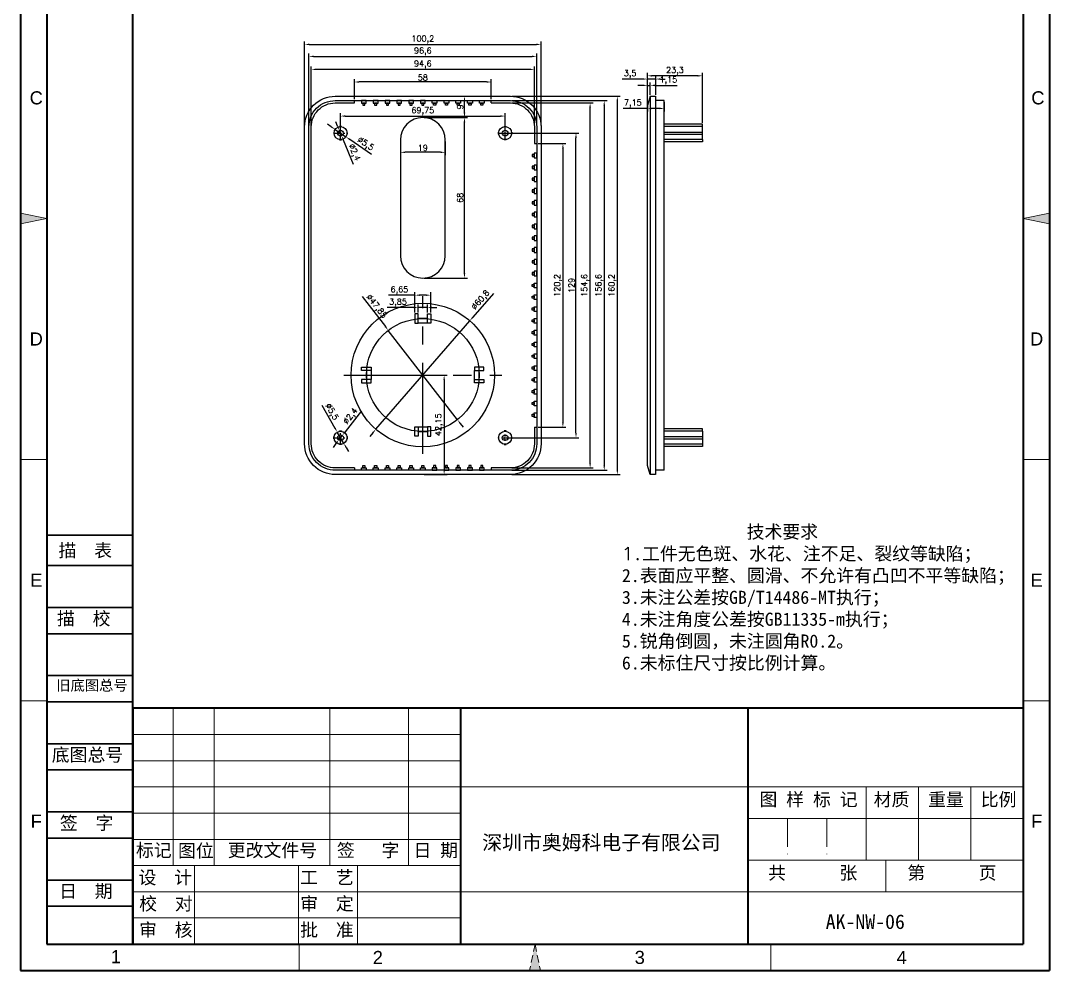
# Model space of a CAD drawing. Header units: millimetres. Extents: x 46644 to 47080, y -471 to 166.
# Drawn here: x 46644.1 to 47080.1, y -471.3 to -69 of the extents above; entities that cross this region are included whole.
import ezdxf
from ezdxf.enums import TextEntityAlignment as Align

# ---------------------------------------------------------------- set-up
doc = ezdxf.new("R2010")
doc.units = ezdxf.units.MM
for name, pattern in [('ACAD_ISO10W100', [18, 12, -3, 0, -3]), ('CENTER', [50.8, 31.75, -6.35, 6.35, -6.35]), ('HIDDEN2', [4.7625, 3.175, -1.5875])]:
    doc.linetypes.add(name, pattern=pattern)
for name, color, linetype, lineweight in [('dim', 82, 'Continuous', 9), ('图层1', 7, 'ACAD_ISO10W100', 15), ('图层2', 7, 'Continuous', 30), ('图层3', 7, 'Continuous', 15), ('图层4', 7, 'Continuous', 40), ('图层5', 7, 'HIDDEN2', 15)]:
    doc.layers.add(name, color=color, linetype=linetype, lineweight=lineweight)
doc.layers.add('尺寸线', color=7, linetype='Continuous')
doc.styles.get("Standard").update_dxf_attribs({"font": 'txt', "bigfont": 'gbcbig.shx'})
doc.styles.add('样式 3', font='arial.ttf', dxfattribs={"height": 3.8})
doc.dimstyles.new('ISO-25', dxfattribs={"dimtxt": 2.5, "dimasz": 2.5, "dimexe": 1.25, "dimexo": 0.625, "dimtad": 1, "dimtxsty": 'Standard', "dimcen": 2.5, "dimadec": 0, "dimazin": 0, "dimtfac": 1, "dimtmove": 0, "dimatfit": 3, "dimfxl": 1, "dimarcsym": 0})

# ---------------------------------------------------------------- blocks, each defined once
blk = doc.blocks.new('*D3709')
at = {"layer": 'Defpoints', "color": 0, "transparency": 16777216}
for p in [(46849.43, -116.65), (46879.47, -116.65), (46849.43, -245.65)]:
    blk.add_point(p, dxfattribs=at)
at = {"layer": 'dim', "color": 0, "lineweight": -2, "transparency": 16777216}
for p, q in [((46850.05, -116.65), (46880.72, -116.65)), ((46879.47, -243.65), (46879.47, -118.65)), ((46850.05, -245.65), (46880.72, -245.65))]:
    blk.add_line(p, q, dxfattribs=at)
at = {"layer": 'dim', "color": 0, "transparency": 16777216}
for points in [[(46879.14, -118.65), (46879.8, -118.65), (46879.47, -116.65)], [(46879.14, -243.65), (46879.8, -243.65), (46879.47, -245.65)]]:
    blk.add_solid(points, dxfattribs=at)
at = {"layer": 'dim', "color": 0, "transparency": 16777216, "insert": (46877.6, -181.15), "char_height": 2.5, "attachment_point": 5, "rotation": 90}
blk.add_mtext('129', dxfattribs=at)
blk = doc.blocks.new('*D3710')
at = {"layer": 'Defpoints', "color": 0, "transparency": 16777216}
for p in [(46862.85, -121.05), (46862.85, -241.25), (46873.92, -241.25)]:
    blk.add_point(p, dxfattribs=at)
at = {"layer": 'dim', "color": 0, "lineweight": -2, "transparency": 16777216}
for p, q in [((46863.48, -121.05), (46875.17, -121.05)), ((46873.92, -123.05), (46873.92, -239.25)), ((46863.48, -241.25), (46875.17, -241.25))]:
    blk.add_line(p, q, dxfattribs=at)
at = {"layer": 'dim', "color": 0, "transparency": 16777216}
for points in [[(46873.58, -123.05), (46874.25, -123.05), (46873.92, -121.05)], [(46873.58, -239.25), (46874.25, -239.25), (46873.92, -241.25)]]:
    blk.add_solid(points, dxfattribs=at)
at = {"layer": 'dim', "color": 0, "transparency": 16777216, "insert": (46871.83, -181.15), "char_height": 2.5, "attachment_point": 5, "rotation": 90}
blk.add_mtext('120,2', dxfattribs=at)
blk = doc.blocks.new('*D3711')
at = {"layer": 'Defpoints', "color": 0, "transparency": 16777216}
for p in [(46851.65, -103.85), (46885.45, -103.85), (46851.65, -258.45)]:
    blk.add_point(p, dxfattribs=at)
at = {"layer": 'dim', "color": 0, "lineweight": -2, "transparency": 16777216}
for p, q in [((46852.28, -103.85), (46886.7, -103.85)), ((46885.45, -256.45), (46885.45, -105.85)), ((46852.28, -258.45), (46886.7, -258.45))]:
    blk.add_line(p, q, dxfattribs=at)
at = {"layer": 'dim', "color": 0, "transparency": 16777216}
for points in [[(46885.11, -105.85), (46885.78, -105.85), (46885.45, -103.85)], [(46885.11, -256.45), (46885.78, -256.45), (46885.45, -258.45)]]:
    blk.add_solid(points, dxfattribs=at)
at = {"layer": 'dim', "color": 0, "transparency": 16777216, "insert": (46883.36, -181.15), "char_height": 2.5, "attachment_point": 5, "rotation": 90}
blk.add_mtext('154,6', dxfattribs=at)
blk = doc.blocks.new('*D3712')
at = {"layer": 'Defpoints', "color": 0, "transparency": 16777216}
for p in [(46851.65, -102.85), (46851.65, -259.45), (46891.43, -259.45)]:
    blk.add_point(p, dxfattribs=at)
at = {"layer": 'dim', "color": 0, "lineweight": -2, "transparency": 16777216}
for p, q in [((46852.28, -102.85), (46892.68, -102.85)), ((46891.43, -104.85), (46891.43, -257.45)), ((46852.28, -259.45), (46892.68, -259.45))]:
    blk.add_line(p, q, dxfattribs=at)
at = {"layer": 'dim', "color": 0, "transparency": 16777216}
for points in [[(46891.1, -104.85), (46891.76, -104.85), (46891.43, -102.85)], [(46891.1, -257.45), (46891.76, -257.45), (46891.43, -259.45)]]:
    blk.add_solid(points, dxfattribs=at)
at = {"layer": 'dim', "color": 0, "transparency": 16777216, "insert": (46889.35, -181.15), "char_height": 2.5, "attachment_point": 5, "rotation": 90}
blk.add_mtext('156,6', dxfattribs=at)
blk = doc.blocks.new('*D3713')
at = {"layer": 'Defpoints', "color": 0, "transparency": 16777216}
for p in [(46851.65, -101.05), (46896.99, -101.05), (46851.65, -261.25)]:
    blk.add_point(p, dxfattribs=at)
at = {"layer": 'dim', "color": 0, "lineweight": -2, "transparency": 16777216}
for p, q in [((46852.28, -101.05), (46898.24, -101.05)), ((46896.99, -259.25), (46896.99, -103.05)), ((46852.28, -261.25), (46898.24, -261.25))]:
    blk.add_line(p, q, dxfattribs=at)
at = {"layer": 'dim', "color": 0, "transparency": 16777216}
for points in [[(46896.66, -103.05), (46897.33, -103.05), (46896.99, -101.05)], [(46896.66, -259.25), (46897.33, -259.25), (46896.99, -261.25)]]:
    blk.add_solid(points, dxfattribs=at)
at = {"layer": 'dim', "color": 0, "transparency": 16777216, "insert": (46894.91, -181.15), "char_height": 2.5, "attachment_point": 5, "rotation": 90}
blk.add_mtext('160,2', dxfattribs=at)
blk = doc.blocks.new('*D3714')
at = {"layer": 'Defpoints', "color": 0, "transparency": 16777216}
for p in [(46814.55, -219.1), (46814.55, -261.25), (46823.58, -261.25)]:
    blk.add_point(p, dxfattribs=at)
at = {"layer": 'dim', "color": 0, "lineweight": -2, "transparency": 16777216}
for p, q in [((46815.18, -219.1), (46824.83, -219.1)), ((46823.58, -221.1), (46823.58, -259.25)), ((46815.18, -261.25), (46824.83, -261.25))]:
    blk.add_line(p, q, dxfattribs=at)
at = {"layer": 'dim', "color": 0, "transparency": 16777216}
for points in [[(46823.25, -221.1), (46823.91, -221.1), (46823.58, -219.1)], [(46823.25, -259.25), (46823.91, -259.25), (46823.58, -261.25)]]:
    blk.add_solid(points, dxfattribs=at)
at = {"layer": 'dim', "color": 0, "transparency": 16777216, "insert": (46821.5, -240.17), "char_height": 2.5, "attachment_point": 5, "rotation": 90}
blk.add_mtext('42,15', dxfattribs=at)
blk = doc.blocks.new('*D3715')
at = {"layer": 'Defpoints', "color": 0, "transparency": 16777216}
for p in [(46834.45, -196.12), (46794.65, -242.08)]:
    blk.add_point(p, dxfattribs=at)
at = {"layer": 'dim', "color": 0, "lineweight": -2, "transparency": 16777216}
for p, q in [((46844.44, -184.59), (46835.76, -194.61)), ((46794.65, -242.08), (46834.45, -196.12)), ((46793.34, -243.59), (46792.03, -245.1))]:
    blk.add_line(p, q, dxfattribs=at)
at = {"layer": 'dim', "color": 0, "transparency": 16777216}
for points in [[(46835.51, -194.39), (46836.01, -194.82), (46834.45, -196.12)], [(46793.09, -243.37), (46793.59, -243.81), (46794.65, -242.08)]]:
    blk.add_solid(points, dxfattribs=at)
at = {"layer": 'dim', "color": 0, "transparency": 16777216, "insert": (46839.18, -187.48), "char_height": 2.5, "attachment_point": 5, "rotation": 49.1077}
blk.add_mtext('∅60,8', dxfattribs=at)
blk = doc.blocks.new('*D3716')
at = {"layer": 'Defpoints', "color": 0, "transparency": 16777216}
for p in [(46799.9, -200.18), (46829.2, -238.01)]:
    blk.add_point(p, dxfattribs=at)
at = {"layer": 'dim', "color": 0, "lineweight": -2, "transparency": 16777216}
for p, q in [((46788.78, -185.82), (46798.68, -198.6)), ((46829.2, -238.01), (46799.9, -200.18)), ((46830.42, -239.6), (46831.65, -241.18))]:
    blk.add_line(p, q, dxfattribs=at)
at = {"layer": 'dim', "color": 0, "transparency": 16777216}
for points in [[(46798.94, -198.4), (46798.41, -198.8), (46799.9, -200.18)], [(46830.69, -239.39), (46830.16, -239.8), (46829.2, -238.01)]]:
    blk.add_solid(points, dxfattribs=at)
at = {"layer": 'dim', "color": 0, "transparency": 16777216, "insert": (46794.76, -190.14), "char_height": 2.5, "attachment_point": 5, "rotation": 307.7541}
blk.add_mtext('∅47,85', dxfattribs=at)
blk = doc.blocks.new('*D3717')
at = {"layer": 'Defpoints', "color": 0, "transparency": 16777216}
for p in [(46811.23, -185.28), (46811.23, -193.17), (46817.88, -193.17)]:
    blk.add_point(p, dxfattribs=at)
at = {"layer": 'dim', "color": 0, "lineweight": -2, "transparency": 16777216}
for p, q in [((46811.23, -185.28), (46800.06, -185.28)), ((46811.23, -192.55), (46811.23, -184.03)), ((46815.88, -185.28), (46813.23, -185.28)), ((46817.88, -192.55), (46817.88, -184.03))]:
    blk.add_line(p, q, dxfattribs=at)
at = {"layer": 'dim', "color": 0, "transparency": 16777216}
for points in [[(46813.23, -184.95), (46813.23, -185.62), (46811.23, -185.28)], [(46815.88, -184.95), (46815.88, -185.62), (46817.88, -185.28)]]:
    blk.add_solid(points, dxfattribs=at)
at = {"layer": 'dim', "color": 0, "transparency": 16777216, "insert": (46804.64, -183.2), "char_height": 2.5, "attachment_point": 5}
blk.add_mtext('6,65', dxfattribs=at)
blk = doc.blocks.new('*D3718')
at = {"layer": 'Defpoints', "color": 0, "transparency": 16777216}
for p in [(46812.63, -190.51), (46812.63, -193.17), (46816.48, -193.17)]:
    blk.add_point(p, dxfattribs=at)
at = {"layer": 'dim', "color": 0, "lineweight": -2, "transparency": 16777216}
for p, q in [((46810.63, -190.51), (46799.46, -190.51)), ((46812.63, -192.55), (46812.63, -189.26)), ((46816.48, -190.51), (46812.63, -190.51)), ((46816.48, -192.55), (46816.48, -189.26)), ((46818.48, -190.51), (46820.48, -190.51))]:
    blk.add_line(p, q, dxfattribs=at)
at = {"layer": 'dim', "color": 0, "transparency": 16777216}
for points in [[(46810.63, -190.17), (46810.63, -190.84), (46812.63, -190.51)], [(46818.48, -190.17), (46818.48, -190.84), (46816.48, -190.51)]]:
    blk.add_solid(points, dxfattribs=at)
at = {"layer": 'dim', "color": 0, "transparency": 16777216, "insert": (46804.04, -188.42), "char_height": 2.5, "attachment_point": 5}
blk.add_mtext('3,85', dxfattribs=at)
blk = doc.blocks.new('*D3719')
at = {"layer": 'Defpoints', "color": 0, "transparency": 16777216}
for p in [(46778.3, -243.27), (46781.05, -248.03)]:
    blk.add_point(p, dxfattribs=at)
at = {"layer": 'dim', "color": 0, "lineweight": -2, "transparency": 16777216}
for p, q in [((46771.71, -231.87), (46777.3, -241.54)), ((46781.05, -248.03), (46778.3, -243.27)), ((46782.05, -249.76), (46783.06, -251.49))]:
    blk.add_line(p, q, dxfattribs=at)
at = {"layer": 'dim', "color": 0, "transparency": 16777216}
for points in [[(46777.59, -241.37), (46777.01, -241.7), (46778.3, -243.27)], [(46782.34, -249.59), (46781.77, -249.93), (46781.05, -248.03)]]:
    blk.add_solid(points, dxfattribs=at)
at = {"layer": 'dim', "color": 0, "transparency": 16777216, "insert": (46775.81, -234.79), "char_height": 2.5, "attachment_point": 5, "rotation": 300.0403}
blk.add_mtext('∅5,5', dxfattribs=at)
blk = doc.blocks.new('*D3720')
at = {"layer": 'Defpoints', "color": 0, "transparency": 16777216}
for p in [(46778.94, -246.59), (46780.41, -244.7)]:
    blk.add_point(p, dxfattribs=at)
at = {"layer": 'dim', "color": 0, "lineweight": -2, "transparency": 16777216}
for p, q in [((46788.51, -234.32), (46781.64, -243.13)), ((46777.71, -248.17), (46776.48, -249.75)), ((46778.94, -246.59), (46780.41, -244.7))]:
    blk.add_line(p, q, dxfattribs=at)
at = {"layer": 'dim', "color": 0, "transparency": 16777216}
for points in [[(46781.38, -242.92), (46781.91, -243.33), (46780.41, -244.7)], [(46777.45, -247.97), (46777.97, -248.38), (46778.94, -246.59)]]:
    blk.add_solid(points, dxfattribs=at)
at = {"layer": 'dim', "color": 0, "transparency": 16777216, "insert": (46784.05, -236.65), "char_height": 2.5, "attachment_point": 5, "rotation": 52.0486}
blk.add_mtext('∅2,4', dxfattribs=at)
blk = doc.blocks.new('*D3721')
at = {"layer": 'Defpoints', "color": 0, "transparency": 16777216}
for p in [(46814.55, -110.05), (46832.2, -110.05), (46814.55, -178.05)]:
    blk.add_point(p, dxfattribs=at)
at = {"layer": 'dim', "color": 0, "lineweight": -2, "transparency": 16777216}
for p, q in [((46815.18, -110.05), (46833.45, -110.05)), ((46832.2, -176.05), (46832.2, -112.05)), ((46815.18, -178.05), (46833.45, -178.05))]:
    blk.add_line(p, q, dxfattribs=at)
at = {"layer": 'dim', "color": 0, "transparency": 16777216}
for points in [[(46831.87, -112.05), (46832.54, -112.05), (46832.2, -110.05)], [(46831.87, -176.05), (46832.54, -176.05), (46832.2, -178.05)]]:
    blk.add_solid(points, dxfattribs=at)
at = {"layer": 'dim', "color": 0, "transparency": 16777216, "insert": (46830.33, -144.05), "char_height": 2.5, "attachment_point": 5, "rotation": 90}
blk.add_mtext('68', dxfattribs=at)
blk = doc.blocks.new('*D3722')
at = {"layer": 'Defpoints', "color": 0, "transparency": 16777216}
for p in [(46814.55, -101.05), (46832.2, -101.05), (46814.55, -110.05)]:
    blk.add_point(p, dxfattribs=at)
at = {"layer": 'dim', "color": 0, "lineweight": -2, "transparency": 16777216}
for p, q in [((46815.18, -101.05), (46833.45, -101.05)), ((46832.2, -108.05), (46832.2, -103.05)), ((46815.18, -110.05), (46833.45, -110.05))]:
    blk.add_line(p, q, dxfattribs=at)
at = {"layer": 'dim', "color": 0, "transparency": 16777216}
for points in [[(46831.87, -103.05), (46832.54, -103.05), (46832.2, -101.05)], [(46831.87, -108.05), (46832.54, -108.05), (46832.2, -110.05)]]:
    blk.add_solid(points, dxfattribs=at)
at = {"layer": 'dim', "color": 0, "transparency": 16777216, "insert": (46830.33, -105.55), "char_height": 2.5, "attachment_point": 5, "rotation": 90}
blk.add_mtext('9', dxfattribs=at)
blk = doc.blocks.new('*D3723')
at = {"layer": 'Defpoints', "color": 0, "transparency": 16777216}
for p in [(46849.43, -109.43), (46779.68, -116.65), (46849.43, -116.65)]:
    blk.add_point(p, dxfattribs=at)
at = {"layer": 'dim', "color": 0, "lineweight": -2, "transparency": 16777216}
for p, q in [((46779.68, -116.02), (46779.68, -108.18)), ((46849.43, -116.02), (46849.43, -108.18)), ((46781.68, -109.43), (46847.43, -109.43))]:
    blk.add_line(p, q, dxfattribs=at)
at = {"layer": 'dim', "color": 0, "transparency": 16777216}
for points in [[(46781.68, -109.09), (46781.68, -109.76), (46779.68, -109.43)], [(46847.43, -109.09), (46847.43, -109.76), (46849.43, -109.43)]]:
    blk.add_solid(points, dxfattribs=at)
at = {"layer": 'dim', "color": 0, "transparency": 16777216, "insert": (46814.55, -107.34), "char_height": 2.5, "attachment_point": 5}
blk.add_mtext('69,75', dxfattribs=at)
blk = doc.blocks.new('*D3724')
at = {"layer": 'Defpoints', "color": 0, "transparency": 16777216}
for p in [(46785.55, -94.99), (46785.55, -102.85), (46843.55, -102.85)]:
    blk.add_point(p, dxfattribs=at)
at = {"layer": 'dim', "color": 0, "lineweight": -2, "transparency": 16777216}
for p, q in [((46785.55, -102.22), (46785.55, -93.74)), ((46841.55, -94.99), (46787.55, -94.99)), ((46843.55, -102.22), (46843.55, -93.74))]:
    blk.add_line(p, q, dxfattribs=at)
at = {"layer": 'dim', "color": 0, "transparency": 16777216}
for points in [[(46787.55, -94.66), (46787.55, -95.32), (46785.55, -94.99)], [(46841.55, -94.66), (46841.55, -95.32), (46843.55, -94.99)]]:
    blk.add_solid(points, dxfattribs=at)
at = {"layer": 'dim', "color": 0, "transparency": 16777216, "insert": (46814.55, -93.11), "char_height": 2.5, "attachment_point": 5}
blk.add_mtext('58', dxfattribs=at)
blk = doc.blocks.new('*D3725')
at = {"layer": 'Defpoints', "color": 0, "transparency": 16777216}
for p in [(46767.25, -89.65), (46767.25, -114.05), (46861.85, -114.05)]:
    blk.add_point(p, dxfattribs=at)
at = {"layer": 'dim', "color": 0, "lineweight": -2, "transparency": 16777216}
for p, q in [((46767.25, -113.42), (46767.25, -88.4)), ((46859.85, -89.65), (46769.25, -89.65)), ((46861.85, -113.42), (46861.85, -88.4))]:
    blk.add_line(p, q, dxfattribs=at)
at = {"layer": 'dim', "color": 0, "transparency": 16777216}
for points in [[(46769.25, -89.32), (46769.25, -89.98), (46767.25, -89.65)], [(46859.85, -89.32), (46859.85, -89.98), (46861.85, -89.65)]]:
    blk.add_solid(points, dxfattribs=at)
at = {"layer": 'dim', "color": 0, "transparency": 16777216, "insert": (46814.55, -87.57), "char_height": 2.5, "attachment_point": 5}
blk.add_mtext('94,6', dxfattribs=at)
blk = doc.blocks.new('*D3726')
at = {"layer": 'Defpoints', "color": 0, "transparency": 16777216}
for p in [(46862.85, -84.14), (46766.25, -114.05), (46862.85, -114.05)]:
    blk.add_point(p, dxfattribs=at)
at = {"layer": 'dim', "color": 0, "lineweight": -2, "transparency": 16777216}
for p, q in [((46766.25, -113.42), (46766.25, -82.89)), ((46768.25, -84.14), (46860.85, -84.14)), ((46862.85, -113.42), (46862.85, -82.89))]:
    blk.add_line(p, q, dxfattribs=at)
at = {"layer": 'dim', "color": 0, "transparency": 16777216}
for points in [[(46768.25, -83.81), (46768.25, -84.48), (46766.25, -84.14)], [(46860.85, -83.81), (46860.85, -84.48), (46862.85, -84.14)]]:
    blk.add_solid(points, dxfattribs=at)
at = {"layer": 'dim', "color": 0, "transparency": 16777216, "insert": (46814.55, -82.06), "char_height": 2.5, "attachment_point": 5}
blk.add_mtext('96,6', dxfattribs=at)
blk = doc.blocks.new('*D3727')
at = {"layer": 'Defpoints', "color": 0, "transparency": 16777216}
for p in [(46864.65, -79.08), (46764.45, -114.05), (46864.65, -114.05)]:
    blk.add_point(p, dxfattribs=at)
at = {"layer": 'dim', "color": 0, "lineweight": -2, "transparency": 16777216}
for p, q in [((46764.45, -113.42), (46764.45, -77.83)), ((46864.65, -113.42), (46864.65, -77.83)), ((46766.45, -79.08), (46862.65, -79.08))]:
    blk.add_line(p, q, dxfattribs=at)
at = {"layer": 'dim', "color": 0, "transparency": 16777216}
for points in [[(46766.45, -78.74), (46766.45, -79.41), (46764.45, -79.08)], [(46862.65, -78.74), (46862.65, -79.41), (46864.65, -79.08)]]:
    blk.add_solid(points, dxfattribs=at)
at = {"layer": 'dim', "color": 0, "transparency": 16777216, "insert": (46814.55, -76.99), "char_height": 2.5, "attachment_point": 5}
blk.add_mtext('100,2', dxfattribs=at)
blk = doc.blocks.new('*D3728')
at = {"layer": 'Defpoints', "color": 0, "transparency": 16777216}
for p in [(46777.41, -115.09), (46781.95, -118.2)]:
    blk.add_point(p, dxfattribs=at)
at = {"layer": 'dim', "color": 0, "lineweight": -2, "transparency": 16777216}
for p, q in [((46775.76, -113.96), (46774.11, -112.83)), ((46777.41, -115.09), (46781.95, -118.2)), ((46792.81, -125.64), (46783.59, -119.33))]:
    blk.add_line(p, q, dxfattribs=at)
at = {"layer": 'dim', "color": 0, "transparency": 16777216}
for points in [[(46775.95, -113.69), (46775.57, -114.24), (46777.41, -115.09)], [(46783.78, -119.06), (46783.41, -119.61), (46781.95, -118.2)]]:
    blk.add_solid(points, dxfattribs=at)
at = {"layer": 'dim', "color": 0, "transparency": 16777216, "insert": (46790.2, -121.34), "char_height": 2.5, "attachment_point": 5, "rotation": 325.5848}
blk.add_mtext('∅5,5', dxfattribs=at)
blk = doc.blocks.new('*D3729')
at = {"layer": 'Defpoints', "color": 0, "transparency": 16777216}
for p in [(46779.21, -115.54), (46780.14, -117.76)]:
    blk.add_point(p, dxfattribs=at)
at = {"layer": 'dim', "color": 0, "lineweight": -2, "transparency": 16777216}
for p, q in [((46778.44, -113.69), (46777.68, -111.85)), ((46779.21, -115.54), (46780.14, -117.76)), ((46785.21, -129.91), (46780.91, -119.6))]:
    blk.add_line(p, q, dxfattribs=at)
at = {"layer": 'dim', "color": 0, "transparency": 16777216}
for points in [[(46778.75, -113.57), (46778.14, -113.82), (46779.21, -115.54)], [(46781.22, -119.47), (46780.6, -119.73), (46780.14, -117.76)]]:
    blk.add_solid(points, dxfattribs=at)
at = {"layer": 'dim', "color": 0, "transparency": 16777216, "insert": (46785.36, -124.88), "char_height": 2.5, "attachment_point": 5, "rotation": 292.6348}
blk.add_mtext('∅2,4', dxfattribs=at)
blk = doc.blocks.new('*D3730')
at = {"layer": 'Defpoints', "color": 0, "transparency": 16777216}
for p in [(46805.05, -119.55), (46824.05, -119.55), (46805.05, -124.77)]:
    blk.add_point(p, dxfattribs=at)
at = {"layer": 'dim', "color": 0, "lineweight": -2, "transparency": 16777216}
for p, q in [((46805.05, -120.17), (46805.05, -126.02)), ((46824.05, -120.17), (46824.05, -126.02)), ((46822.05, -124.77), (46807.05, -124.77))]:
    blk.add_line(p, q, dxfattribs=at)
at = {"layer": 'dim', "color": 0, "transparency": 16777216}
for points in [[(46807.05, -124.43), (46807.05, -125.1), (46805.05, -124.77)], [(46822.05, -124.43), (46822.05, -125.1), (46824.05, -124.77)]]:
    blk.add_solid(points, dxfattribs=at)
at = {"layer": 'dim', "color": 0, "transparency": 16777216, "insert": (46814.55, -122.89), "char_height": 2.5, "attachment_point": 5}
blk.add_mtext('19', dxfattribs=at)
blk = doc.blocks.new('*D3731')
at = {"layer": 'Defpoints', "color": 0, "transparency": 16777216}
for p in [(46909.74, -92.37), (46909.74, -112.9), (46933.04, -112.9)]:
    blk.add_point(p, dxfattribs=at)
at = {"layer": 'dim', "color": 0, "lineweight": -2, "transparency": 16777216}
for p, q in [((46909.74, -112.27), (46909.74, -91.12)), ((46933.04, -112.27), (46933.04, -91.12)), ((46931.04, -92.37), (46911.74, -92.37))]:
    blk.add_line(p, q, dxfattribs=at)
at = {"layer": 'dim', "color": 0, "transparency": 16777216}
for points in [[(46911.74, -92.04), (46911.74, -92.71), (46909.74, -92.37)], [(46931.04, -92.04), (46931.04, -92.71), (46933.04, -92.37)]]:
    blk.add_solid(points, dxfattribs=at)
at = {"layer": 'dim', "color": 0, "transparency": 16777216, "insert": (46921.39, -90.29), "char_height": 2.5, "attachment_point": 5}
blk.add_mtext('23,3', dxfattribs=at)
blk = doc.blocks.new('*D3732')
at = {"layer": 'Defpoints', "color": 0, "transparency": 16777216}
for p in [(46910.89, -96.41), (46910.89, -101.05), (46909.74, -104.92)]:
    blk.add_point(p, dxfattribs=at)
at = {"layer": 'dim', "color": 0, "lineweight": -2, "transparency": 16777216}
for p, q in [((46909.74, -104.29), (46909.74, -95.16)), ((46910.89, -100.42), (46910.89, -95.16)), ((46907.74, -96.41), (46905.74, -96.41)), ((46909.74, -96.41), (46910.89, -96.41)), ((46912.89, -96.41), (46922.39, -96.41))]:
    blk.add_line(p, q, dxfattribs=at)
at = {"layer": 'dim', "color": 0, "transparency": 16777216}
for points in [[(46907.74, -96.08), (46907.74, -96.75), (46909.74, -96.41)], [(46912.89, -96.08), (46912.89, -96.75), (46910.89, -96.41)]]:
    blk.add_solid(points, dxfattribs=at)
at = {"layer": 'dim', "color": 0, "transparency": 16777216, "insert": (46918.64, -94.33), "char_height": 2.5, "attachment_point": 5}
blk.add_mtext('1,15', dxfattribs=at)
blk = doc.blocks.new('*D3733')
at = {"layer": 'Defpoints', "color": 0, "transparency": 16777216}
for p in [(46909.74, -93.74), (46909.74, -101.05), (46913.24, -101.05)]:
    blk.add_point(p, dxfattribs=at)
at = {"layer": 'dim', "color": 0, "lineweight": -2, "transparency": 16777216}
for p, q in [((46907.74, -93.74), (46899.07, -93.74)), ((46909.74, -100.42), (46909.74, -92.49)), ((46913.24, -93.74), (46909.74, -93.74)), ((46913.24, -100.42), (46913.24, -92.49)), ((46915.24, -93.74), (46917.24, -93.74))]:
    blk.add_line(p, q, dxfattribs=at)
at = {"layer": 'dim', "color": 0, "transparency": 16777216}
for points in [[(46907.74, -93.41), (46907.74, -94.08), (46909.74, -93.74)], [(46915.24, -93.41), (46915.24, -94.08), (46913.24, -93.74)]]:
    blk.add_solid(points, dxfattribs=at)
at = {"layer": 'dim', "color": 0, "transparency": 16777216, "insert": (46902.4, -91.66), "char_height": 2.5, "attachment_point": 5}
blk.add_mtext('3,5', dxfattribs=at)
blk = doc.blocks.new('*D3734')
at = {"layer": 'Defpoints', "color": 0, "transparency": 16777216}
for p in [(46909.74, -102.85), (46916.89, -102.85), (46909.74, -106.18)]:
    blk.add_point(p, dxfattribs=at)
at = {"layer": 'dim', "color": 0, "lineweight": -2, "transparency": 16777216}
for p, q in [((46909.74, -103.47), (46909.74, -107.43)), ((46916.89, -103.47), (46916.89, -107.43)), ((46909.74, -106.18), (46899.4, -106.18)), ((46914.89, -106.18), (46911.74, -106.18))]:
    blk.add_line(p, q, dxfattribs=at)
at = {"layer": 'dim', "color": 0, "transparency": 16777216}
for points in [[(46911.74, -105.85), (46911.74, -106.52), (46909.74, -106.18)], [(46914.89, -105.85), (46914.89, -106.52), (46916.89, -106.18)]]:
    blk.add_solid(points, dxfattribs=at)
at = {"layer": 'dim', "color": 0, "transparency": 16777216, "insert": (46903.57, -104.1), "char_height": 2.5, "attachment_point": 5}
blk.add_mtext('7,15', dxfattribs=at)

msp = doc.modelspace()

# ---------------------------------------------------------------- hatches: boundary and pattern name
at = {"layer": '图层1'}
for points in [[(46655.159, -152.76), (46644.058, -150.476), (46644.058, -155.045)], [(47069.027, -152.76), (47080.128, -150.476), (47080.128, -155.045)]]:
    msp.add_hatch(color=0, dxfattribs=at).paths.add_polyline_path(points)
at = {"layer": '图层5'}
msp.add_hatch(color=0, dxfattribs=at).paths.add_polyline_path([(46862.093, -460.163), (46859.808, -471.265), (46864.378, -471.265)])

# ---------------------------------------------------------------- linework, layer by layer
for p, q in [((46785.551, -103.848), (46785.551, -102.848)), ((46843.551, -103.848), (46843.551, -102.848)), ((46910.886, -101.048), (46909.736, -104.919)), ((46910.886, -101.048), (46913.236, -101.048)), ((46910.886, -101.048), (46910.886, -261.248)), ((46913.236, -101.048), (46913.236, -261.248)), ((46916.886, -102.848), (46913.236, -102.848)), ((46916.886, -259.448), (46916.886, -102.848)), ((46909.736, -257.377), (46909.736, -104.919)), ((46933.036, -112.898), (46916.886, -112.898)), ((46933.036, -113.898), (46933.036, -112.898)), ((46933.036, -113.898), (46916.886, -113.898)), ((46916.886, -116.196), (46933.036, -116.196)), ((46916.886, -117.101), (46933.036, -117.101)), ((46933.036, -119.398), (46933.036, -113.898)), ((46861.851, -121.048), (46862.851, -121.048)), ((46933.036, -119.398), (46916.886, -119.398)), ((46933.036, -120.398), (46916.886, -120.398)), ((46933.036, -119.398), (46933.036, -120.398)), ((46816.476, -195.173), (46812.626, -195.173)), ((46816.476, -197.173), (46812.626, -197.173)), ((46790.626, -217.173), (46790.626, -221.023)), ((46792.626, -217.173), (46792.626, -221.023)), ((46836.476, -221.023), (46836.476, -217.173)), ((46838.476, -221.023), (46838.476, -217.173)), ((46812.626, -241.023), (46816.476, -241.023)), ((46812.626, -243.023), (46816.476, -243.023)), ((46861.851, -241.248), (46862.851, -241.248)), ((46933.036, -241.898), (46916.886, -241.898)), ((46933.036, -242.898), (46916.886, -242.898)), ((46933.036, -242.898), (46933.036, -241.898)), ((46933.036, -242.898), (46933.036, -248.398)), ((46916.886, -245.196), (46933.036, -245.196)), ((46916.886, -246.101), (46933.036, -246.101)), ((46933.036, -248.398), (46916.886, -248.398)), ((46933.036, -248.398), (46933.036, -249.398)), ((46933.036, -249.398), (46916.886, -249.398)), ((46785.551, -258.448), (46785.551, -259.448)), ((46843.551, -258.448), (46843.551, -259.448)), ((46910.886, -261.248), (46909.736, -257.377)), ((46913.236, -261.248), (46910.886, -261.248)), ((46916.886, -259.448), (46913.236, -259.448))]:
    msp.add_line(p, q)
at = {"color": 1, "linetype": 'CENTER', "ltscale": 0.11}
for p, q in [((46776.651, -116.648), (46782.701, -116.648)), ((46779.676, -119.673), (46779.676, -113.623)), ((46846.401, -116.648), (46852.451, -116.648)), ((46849.426, -119.673), (46849.426, -113.623)), ((46779.676, -248.673), (46779.676, -242.623)), ((46776.651, -245.648), (46782.701, -245.648))]:
    msp.add_line(p, q, dxfattribs=at)
at = {"color": 1, "linetype": 'CENTER', "ltscale": 1.216}
for p, q in [((46814.551, -252.538), (46814.551, -185.658)), ((46781.111, -219.098), (46847.991, -219.098))]:
    msp.add_line(p, q, dxfattribs=at)
at = {"color": 1, "linetype": 'CENTER', "ltscale": 0.048}
for p, q in [((46848.106, -245.648), (46850.746, -245.648)), ((46849.426, -246.968), (46849.426, -244.328))]:
    msp.add_line(p, q, dxfattribs=at)
for points in [[(46851.651, -261.248), (46777.451, -261.248, -0.4142136), (46764.451, -248.248), (46764.451, -114.048, -0.4142136), (46777.451, -101.048), (46851.651, -101.048, -0.4142136), (46864.651, -114.048), (46864.651, -248.248, -0.4142136)], [(46851.651, -259.448), (46777.451, -259.448, -0.4142136), (46766.251, -248.248), (46766.251, -114.048, -0.4142136), (46777.451, -102.848), (46851.651, -102.848, -0.4142136), (46862.851, -114.048), (46862.851, -248.248, -0.4142136)]]:
    msp.add_lwpolyline(points, format="xyb", close=True)
for points in [[(46785.551, -258.448), (46777.451, -258.448, -0.4142136), (46767.251, -248.248), (46767.251, -114.048, -0.4142136), (46777.451, -103.848), (46785.551, -103.848)], [(46843.551, -103.848), (46851.651, -103.848, -0.4142136), (46861.851, -114.048), (46861.851, -121.048)], [(46861.851, -241.248), (46861.851, -248.248, -0.4142136), (46851.651, -258.448), (46843.551, -258.448)]]:
    msp.add_lwpolyline(points, format="xyb")
for points in [[(46788.551, -102.848), (46788.551, -103.948), (46790.551, -103.948), (46790.551, -102.848)], [(46789.101, -104.848), (46790.001, -104.848), (46790.001, -103.948), (46789.101, -103.948)], [(46793.551, -102.848), (46793.551, -103.948), (46795.551, -103.948), (46795.551, -102.848)], [(46794.101, -104.848), (46795.001, -104.848), (46795.001, -103.948), (46794.101, -103.948)], [(46798.551, -102.848), (46798.551, -103.948), (46800.551, -103.948), (46800.551, -102.848)], [(46799.101, -104.848), (46800.001, -104.848), (46800.001, -103.948), (46799.101, -103.948)], [(46803.551, -102.848), (46803.551, -103.948), (46805.551, -103.948), (46805.551, -102.848)], [(46804.101, -104.848), (46805.001, -104.848), (46805.001, -103.948), (46804.101, -103.948)], [(46808.551, -102.848), (46808.551, -103.948), (46810.551, -103.948), (46810.551, -102.848)], [(46809.101, -104.848), (46810.001, -104.848), (46810.001, -103.948), (46809.101, -103.948)], [(46813.551, -102.848), (46813.551, -103.948), (46815.551, -103.948), (46815.551, -102.848)], [(46814.101, -104.848), (46815.001, -104.848), (46815.001, -103.948), (46814.101, -103.948)], [(46820.551, -102.848), (46820.551, -103.948), (46818.551, -103.948), (46818.551, -102.848)], [(46820.001, -104.848), (46819.101, -104.848), (46819.101, -103.948), (46820.001, -103.948)], [(46825.551, -102.848), (46825.551, -103.948), (46823.551, -103.948), (46823.551, -102.848)], [(46825.001, -104.848), (46824.101, -104.848), (46824.101, -103.948), (46825.001, -103.948)], [(46830.551, -102.848), (46830.551, -103.948), (46828.551, -103.948), (46828.551, -102.848)], [(46830.001, -104.848), (46829.101, -104.848), (46829.101, -103.948), (46830.001, -103.948)], [(46835.551, -102.848), (46835.551, -103.948), (46833.551, -103.948), (46833.551, -102.848)], [(46835.001, -104.848), (46834.101, -104.848), (46834.101, -103.948), (46835.001, -103.948)], [(46840.551, -102.848), (46840.551, -103.948), (46838.551, -103.948), (46838.551, -102.848)], [(46840.001, -104.848), (46839.101, -104.848), (46839.101, -103.948), (46840.001, -103.948)], [(46860.851, -125.698), (46860.851, -126.598), (46861.751, -126.598), (46861.751, -125.698)], [(46862.851, -125.148), (46861.751, -125.148), (46861.751, -127.148), (46862.851, -127.148)], [(46860.851, -130.698), (46860.851, -131.598), (46861.751, -131.598), (46861.751, -130.698)], [(46862.851, -130.148), (46861.751, -130.148), (46861.751, -132.148), (46862.851, -132.148)], [(46862.851, -135.148), (46861.751, -135.148), (46861.751, -137.148), (46862.851, -137.148)], [(46860.851, -135.698), (46860.851, -136.598), (46861.751, -136.598), (46861.751, -135.698)], [(46860.851, -140.698), (46860.851, -141.598), (46861.751, -141.598), (46861.751, -140.698)], [(46862.851, -140.148), (46861.751, -140.148), (46861.751, -142.148), (46862.851, -142.148)], [(46860.851, -145.698), (46860.851, -146.598), (46861.751, -146.598), (46861.751, -145.698)], [(46862.851, -145.148), (46861.751, -145.148), (46861.751, -147.148), (46862.851, -147.148)], [(46860.851, -150.698), (46860.851, -151.598), (46861.751, -151.598), (46861.751, -150.698)], [(46862.851, -150.148), (46861.751, -150.148), (46861.751, -152.148), (46862.851, -152.148)], [(46860.851, -155.698), (46860.851, -156.598), (46861.751, -156.598), (46861.751, -155.698)], [(46862.851, -155.148), (46861.751, -155.148), (46861.751, -157.148), (46862.851, -157.148)], [(46860.851, -160.698), (46860.851, -161.598), (46861.751, -161.598), (46861.751, -160.698)], [(46862.851, -160.148), (46861.751, -160.148), (46861.751, -162.148), (46862.851, -162.148)], [(46860.851, -165.698), (46860.851, -166.598), (46861.751, -166.598), (46861.751, -165.698)], [(46862.851, -165.148), (46861.751, -165.148), (46861.751, -167.148), (46862.851, -167.148)], [(46860.851, -170.698), (46860.851, -171.598), (46861.751, -171.598), (46861.751, -170.698)], [(46862.851, -170.148), (46861.751, -170.148), (46861.751, -172.148), (46862.851, -172.148)], [(46860.851, -175.698), (46860.851, -176.598), (46861.751, -176.598), (46861.751, -175.698)], [(46862.851, -175.148), (46861.751, -175.148), (46861.751, -177.148), (46862.851, -177.148)], [(46860.851, -181.598), (46860.851, -180.698), (46861.751, -180.698), (46861.751, -181.598)], [(46862.851, -182.148), (46861.751, -182.148), (46861.751, -180.148), (46862.851, -180.148)], [(46860.851, -186.598), (46860.851, -185.698), (46861.751, -185.698), (46861.751, -186.598)], [(46862.851, -187.148), (46861.751, -187.148), (46861.751, -185.148), (46862.851, -185.148)], [(46860.851, -191.598), (46860.851, -190.698), (46861.751, -190.698), (46861.751, -191.598)], [(46862.851, -192.148), (46861.751, -192.148), (46861.751, -190.148), (46862.851, -190.148)], [(46812.626, -197.173), (46812.626, -193.173), (46811.226, -193.173), (46811.226, -197.173)], [(46816.476, -197.173), (46816.476, -193.173), (46817.876, -193.173), (46817.876, -197.173)], [(46860.851, -196.598), (46860.851, -195.698), (46861.751, -195.698), (46861.751, -196.598)], [(46862.851, -197.148), (46861.751, -197.148), (46861.751, -195.148), (46862.851, -195.148)], [(46862.851, -202.148), (46861.751, -202.148), (46861.751, -200.148), (46862.851, -200.148)], [(46860.851, -201.598), (46860.851, -200.698), (46861.751, -200.698), (46861.751, -201.598)], [(46860.851, -206.598), (46860.851, -205.698), (46861.751, -205.698), (46861.751, -206.598)], [(46862.851, -207.148), (46861.751, -207.148), (46861.751, -205.148), (46862.851, -205.148)], [(46860.851, -211.598), (46860.851, -210.698), (46861.751, -210.698), (46861.751, -211.598)], [(46862.851, -212.148), (46861.751, -212.148), (46861.751, -210.148), (46862.851, -210.148)], [(46792.626, -217.173), (46788.626, -217.173), (46788.626, -215.773), (46792.626, -215.773)], [(46836.476, -217.173), (46840.476, -217.173), (46840.476, -215.773), (46836.476, -215.773)], [(46860.851, -216.598), (46860.851, -215.698), (46861.751, -215.698), (46861.751, -216.598)], [(46862.851, -217.148), (46861.751, -217.148), (46861.751, -215.148), (46862.851, -215.148)], [(46792.626, -221.023), (46788.626, -221.023), (46788.626, -222.423), (46792.626, -222.423)], [(46836.476, -221.023), (46840.476, -221.023), (46840.476, -222.423), (46836.476, -222.423)], [(46860.851, -221.598), (46860.851, -220.698), (46861.751, -220.698), (46861.751, -221.598)], [(46862.851, -222.148), (46861.751, -222.148), (46861.751, -220.148), (46862.851, -220.148)], [(46860.851, -226.598), (46860.851, -225.698), (46861.751, -225.698), (46861.751, -226.598)], [(46862.851, -227.148), (46861.751, -227.148), (46861.751, -225.148), (46862.851, -225.148)], [(46860.851, -231.598), (46860.851, -230.698), (46861.751, -230.698), (46861.751, -231.598)], [(46862.851, -232.148), (46861.751, -232.148), (46861.751, -230.148), (46862.851, -230.148)], [(46862.851, -237.148), (46861.751, -237.148), (46861.751, -235.148), (46862.851, -235.148)], [(46860.851, -236.598), (46860.851, -235.698), (46861.751, -235.698), (46861.751, -236.598)], [(46812.626, -241.023), (46812.626, -245.023), (46811.226, -245.023), (46811.226, -241.023)], [(46816.476, -241.023), (46816.476, -245.023), (46817.876, -245.023), (46817.876, -241.023)], [(46788.551, -259.448), (46788.551, -258.348), (46790.551, -258.348), (46790.551, -259.448)], [(46789.101, -257.448), (46790.001, -257.448), (46790.001, -258.348), (46789.101, -258.348)], [(46793.551, -259.448), (46793.551, -258.348), (46795.551, -258.348), (46795.551, -259.448)], [(46794.101, -257.448), (46795.001, -257.448), (46795.001, -258.348), (46794.101, -258.348)], [(46798.551, -259.448), (46798.551, -258.348), (46800.551, -258.348), (46800.551, -259.448)], [(46799.101, -257.448), (46800.001, -257.448), (46800.001, -258.348), (46799.101, -258.348)], [(46803.551, -259.448), (46803.551, -258.348), (46805.551, -258.348), (46805.551, -259.448)], [(46804.101, -257.448), (46805.001, -257.448), (46805.001, -258.348), (46804.101, -258.348)], [(46808.551, -259.448), (46808.551, -258.348), (46810.551, -258.348), (46810.551, -259.448)], [(46809.101, -257.448), (46810.001, -257.448), (46810.001, -258.348), (46809.101, -258.348)], [(46813.551, -259.448), (46813.551, -258.348), (46815.551, -258.348), (46815.551, -259.448)], [(46814.101, -257.448), (46815.001, -257.448), (46815.001, -258.348), (46814.101, -258.348)], [(46820.551, -259.448), (46820.551, -258.348), (46818.551, -258.348), (46818.551, -259.448)], [(46820.001, -257.448), (46819.101, -257.448), (46819.101, -258.348), (46820.001, -258.348)], [(46825.551, -259.448), (46825.551, -258.348), (46823.551, -258.348), (46823.551, -259.448)], [(46825.001, -257.448), (46824.101, -257.448), (46824.101, -258.348), (46825.001, -258.348)], [(46830.551, -259.448), (46830.551, -258.348), (46828.551, -258.348), (46828.551, -259.448)], [(46830.001, -257.448), (46829.101, -257.448), (46829.101, -258.348), (46830.001, -258.348)], [(46835.551, -259.448), (46835.551, -258.348), (46833.551, -258.348), (46833.551, -259.448)], [(46835.001, -257.448), (46834.101, -257.448), (46834.101, -258.348), (46835.001, -258.348)], [(46840.551, -259.448), (46840.551, -258.348), (46838.551, -258.348), (46838.551, -259.448)], [(46840.001, -257.448), (46839.101, -257.448), (46839.101, -258.348), (46840.001, -258.348)]]:
    msp.add_lwpolyline(points, close=True)
for points in [[(46776.964, -116.196), (46776.826, -116.196), (46776.826, -117.101), (46776.964, -117.101)], [(46780.129, -113.936), (46780.129, -113.798), (46779.224, -113.798), (46779.224, -113.936)], [(46782.389, -117.101), (46782.526, -117.101), (46782.526, -116.196), (46782.389, -116.196)], [(46846.714, -117.101), (46846.576, -117.101), (46846.576, -116.196), (46846.714, -116.196)], [(46848.974, -113.936), (46848.974, -113.798), (46849.879, -113.798), (46849.879, -113.936)], [(46852.139, -116.196), (46852.276, -116.196), (46852.276, -117.101), (46852.139, -117.101)], [(46779.224, -119.361), (46779.224, -119.498), (46780.129, -119.498), (46780.129, -119.361)], [(46805.051, -119.548), (46805.051, -168.548)], [(46824.051, -168.548), (46824.051, -119.548)], [(46849.879, -119.361), (46849.879, -119.498), (46848.974, -119.498), (46848.974, -119.361)], [(46779.224, -242.936), (46779.224, -242.798), (46780.129, -242.798), (46780.129, -242.936)], [(46849.879, -242.936), (46849.879, -242.798), (46848.974, -242.798), (46848.974, -242.936)], [(46776.964, -246.101), (46776.826, -246.101), (46776.826, -245.196), (46776.964, -245.196)], [(46780.129, -248.361), (46780.129, -248.498), (46779.224, -248.498), (46779.224, -248.361)], [(46782.389, -245.196), (46782.526, -245.196), (46782.526, -246.101), (46782.389, -246.101)], [(46846.714, -245.196), (46846.576, -245.196), (46846.576, -246.101), (46846.714, -246.101)], [(46848.974, -248.361), (46848.974, -248.498), (46849.879, -248.498), (46849.879, -248.361)], [(46852.139, -246.101), (46852.276, -246.101), (46852.276, -245.196), (46852.139, -245.196)]]:
    msp.add_lwpolyline(points)
for centre, radius in [((46779.676, -116.648), 2.75), ((46779.676, -116.648), 1.2), ((46849.426, -116.648), 2.75), ((46849.426, -116.648), 1.2), ((46814.551, -219.098), 30.4), ((46814.551, -219.098), 23.925), ((46779.676, -245.648), 2.75), ((46849.426, -245.648), 2.75), ((46779.676, -245.648), 1.2), ((46849.426, -245.648), 1.2)]:
    msp.add_circle(centre, radius)
for centre, start, end in [((46814.551, -119.548), 0, 180), ((46814.551, -168.548), 180, 0)]:
    msp.add_arc(centre, 9.5, start, end)
at = {"layer": '图层1', "color": 0}
for p, q in [((46655.159, -152.76), (46644.058, -150.476)), ((47069.027, -152.76), (47080.128, -150.476)), ((46655.159, -152.76), (46644.058, -155.045)), ((47069.027, -152.76), (47080.128, -155.045)), ((46655.159, -254.895), (46644.058, -254.895)), ((47080.128, -254.895), (47069.027, -254.895)), ((46655.159, -357.03), (46644.058, -357.03)), ((47080.128, -357.03), (47069.027, -357.03)), ((46969.112, -406.876), (46969.112, -424.638)), ((46985.765, -406.876), (46985.765, -424.638)), ((46726.088, -426.859), (46726.088, -415.757)), ((46726.088, -426.859), (46726.088, -415.757))]:
    msp.add_line(p, q, dxfattribs=at)
at = {"layer": '图层2', "color": 0}
for p, q in [((46691.598, -286.979), (46655.159, -286.979)), ((46691.598, -299.791), (46655.159, -299.791)), ((46691.598, -299.791), (46672.241, -299.791)), ((46691.598, -317.554), (46655.159, -317.554)), ((46691.598, -328.656), (46655.159, -328.656)), ((46691.598, -328.656), (46672.241, -328.656)), ((46691.598, -328.656), (46672.241, -328.656)), ((46691.598, -346.418), (46655.159, -346.418)), ((46691.598, -357.52), (46655.159, -357.52)), ((46691.598, -357.52), (46672.241, -357.52)), ((46691.598, -375.282), (46655.159, -375.282)), ((46691.598, -386.384), (46655.159, -386.384)), ((46691.598, -386.384), (46672.241, -386.384)), ((46691.598, -404.146), (46655.159, -404.146)), ((46691.598, -415.248), (46655.159, -415.248)), ((46691.598, -415.248), (46672.241, -415.248)), ((46691.598, -433.011), (46655.159, -433.011)), ((46691.598, -444.112), (46655.159, -444.112))]:
    msp.add_line(p, q, dxfattribs=at)
at = {"layer": '图层3', "color": 0}
for p, q in [((46708.673, -426.859), (46708.673, -360.249)), ((46726.088, -415.757), (46726.088, -360.249)), ((46775.184, -426.727), (46775.184, -360.249)), ((46808.489, -426.696), (46808.489, -360.249)), ((46830.692, -371.351), (46691.598, -371.351)), ((46830.692, -382.452), (46691.598, -382.452)), ((46830.692, -382.452), (46691.598, -382.452)), ((46830.692, -393.554), (46691.598, -393.554)), ((46803.73, -393.554), (47069.027, -393.554)), ((47002.417, -393.554), (47002.417, -424.638)), ((47024.62, -393.554), (47024.62, -424.638)), ((47046.823, -393.554), (47046.823, -424.638)), ((46830.692, -404.656), (46691.598, -404.656)), ((47069.027, -406.876), (46952.46, -406.876)), ((47002.417, -406.876), (47002.417, -424.638)), ((46830.692, -415.757), (46691.598, -415.757)), ((46830.692, -426.859), (46691.598, -426.859)), ((46717.821, -460.163), (46717.821, -426.859)), ((46761.812, -460.163), (46761.812, -426.727)), ((46786.85, -460.032), (46786.85, -426.727)), ((47069.027, -424.638), (46952.46, -424.638)), ((47010.743, -424.638), (47010.743, -437.96)), ((46830.692, -437.96), (46691.598, -437.96)), ((46830.692, -437.96), (46692.201, -437.96)), ((46803.73, -437.96), (47069.027, -437.96)), ((46691.598, -444.112), (46691.283, -444.112)), ((46830.692, -449.062), (46691.598, -449.062)), ((46762.179, -460.163), (46762.179, -471.265)), ((46962.007, -460.163), (46962.007, -471.265)), ((46962.007, -460.163), (46962.007, -471.265))]:
    msp.add_line(p, q, dxfattribs=at)
at = {"layer": '图层4', "color": 0}
for p, q in [((46691.598, -460.163), (46691.598, 154.643)), ((46691.598, -360.249), (46691.598, -460.163)), ((47069.027, -360.249), (46691.598, -360.249)), ((46901.986, -360.249), (46702.157, -360.249)), ((46830.692, -460.163), (46830.692, -360.249)), ((46952.46, -460.163), (46952.46, -360.249)), ((46691.598, -406.876), (46691.598, -460.163))]:
    msp.add_line(p, q, dxfattribs=at)
at = {"layer": '图层5', "color": 0}
for p, q in [((46830.692, -426.859), (46691.598, -426.859)), ((46862.093, -460.163), (46859.808, -471.265)), ((46862.093, -460.163), (46864.378, -471.265))]:
    msp.add_line(p, q, dxfattribs=at)
at = {"layer": '尺寸线', "color": 0, "lineweight": 40}
for p, q in [((46644.058, 165.744), (46644.058, -471.265)), ((47080.128, 165.744), (47080.128, -471.265)), ((46655.159, 154.643), (46655.159, -460.163)), ((47069.027, 154.643), (47069.027, -460.163)), ((46655.159, -460.163), (47069.027, -460.163)), ((46644.058, -471.265), (47080.128, -471.265))]:
    msp.add_line(p, q, dxfattribs=at)

# ---------------------------------------------------------------- texts
at = {"layer": '图层1', "color": 0, "style": '样式 3'}
for s, p in [('C', (46650.7, -101.693)), ('C', (47075.237, -101.693)), ('D', (46650.7, -203.828)), ('D', (47074.716, -203.828)), ('E', (46650.7, -305.962)), ('E', (47074.716, -305.962)), ('F', (46650.7, -408.097)), ('F', (47074.716, -408.097))]:
    msp.add_text(s, height=5.551, dxfattribs=at).set_placement(p, align=Align.MIDDLE)
at = {"layer": '图层1', "color": 0, "attachment_point": 1}
for s, insert, char_height, width in [('{\\fSimSun|b0|i0|c134|p2;图 样 标 记}', (46957.228, -396.073), 5.55079, 68.86605), ('{\\fSimSun|b0|i0|c134|p2;材质 }', (47005.641, -396.096), 5.55079, 46.2943), ('{\\fSimSun|b0|i0|c134|p2;深圳市奥姆科电子有限公司}', (46839.75, -414.008), 6.16755, 116.53778), ('{\\fSimSun|b0|i0|c134|p2;标记}', (46692.961, -417.599), 5.55079, 15.54223), ('{\\fSimSun|b0|i0|c134|p2;图位}', (46710.786, -417.823), 5.55079, 15.54223), ('{\\fSimSun|b0|i0|c134|p2;更改文件号}', (46731.861, -417.599), 5.55079, 46.2943), ('{\\fSimSun|b0|i0|c134|p2;AK-NW-06}', (46985.298, -447.545), 6.16755, 116.53778), ('{\\fSimSun|b0|i0|c134|p2;审  核}', (46694.267, -451.323), 5.55079, 45.01317), ('{\\fSimSun|b0|i0|c134|p2;批  准}', (46762.557, -451.323), 5.55079, 46.2943)]:
    msp.add_mtext(s, dxfattribs=dict(at, insert=insert, char_height=char_height, width=width))
at = {"layer": '图层2', "color": 0, "attachment_point": 1}
for s, insert, char_height, width in [('{\\fSimSun|b0|i0|c134|p2;描\\fSimSun|b0|i0|c0|p2;  \\fSimSun|b0|i0|c134|p2;表}', (46660.12, -290.596), 5.55073, 62.19971), ('{\\fSimSun|b0|i0|c134|p2;描\\fSimSun|b0|i0|c0|p2;  \\fSimSun|b0|i0|c134|p2;校}', (46659.488, -319.46), 5.55073, 62.19971), ('{\\fSimSun|b0|i0|c134|p2;旧底图总号}', (46659.176, -348.323), 4.44064, 62.19971), ('{\\fSimSun|b0|i0|c134|p2;底图总号}', (46657.251, -377.187), 5.55073, 62.19971), ('{\\fSimSun|b0|i0|c134|p2;重量 }', (47028.688, -396.096), 5.55079, 46.2943), ('{\\fSimSun|b0|i0|c134|p2;比例 }', (47051.02, -396.096), 5.55079, 46.2943), ('{\\fSimSun|b0|i0|c134|p2;签\\fSimSun|b0|i0|c0|p2;  \\fSimSun|b0|i0|c134|p2;字}', (46660.689, -406.051), 5.55073, 62.19971), ('{\\fSimSun|b0|i0|c134|p2;签   字}', (46778.148, -417.599), 5.55079, 46.2943), ('{\\fSimSun|b0|i0|c134|p2;日 期}', (46810.573, -417.599), 5.55079, 46.2943), ('{\\fSimSun|b0|i0|c134|p2;共      张}', (46960.886, -427.158), 5.55079, 61.41441), ('{\\fSimSun|b0|i0|c134|p2;第      页}', (47019.908, -427.158), 5.55079, 57.00467), ('{\\fSimSun|b0|i0|c134|p2;设  计}', (46694.052, -429.12), 5.55079, 43.02754), ('{\\fSimSun|b0|i0|c134|p2;工  艺}', (46762.557, -429.12), 5.55079, 46.2943), ('{\\fSimSun|b0|i0|c134|p2;日\\fSimSun|b0|i0|c0|p2;  \\fSimSun|b0|i0|c134|p2;期}', (46660.373, -434.915), 5.55073, 62.19971), ('{\\fSimSun|b0|i0|c134|p2;校  对}', (46694.319, -440.221), 5.55079, 40.24726), ('{\\fSimSun|b0|i0|c134|p2;审  定}', (46762.557, -440.221), 5.55079, 46.2943)]:
    msp.add_mtext(s, dxfattribs=dict(at, insert=insert, char_height=char_height, width=width))
at = {"layer": '图层3', "color": 0, "insert": (46898.929, -282.728), "char_height": 5.55079, "width": 262.90973, "attachment_point": 1}
msp.add_mtext('{\\fSimSun|b0|i0|c134|p54;              技术要求\\P}1{\\fSimSun|b0|i0|c134|p54;.工件无色斑、水花、注不足、裂纹等缺陷；\\P2.表面应平整、圆滑、不允许有凸凹不平等缺陷；\\P3.未注公差按GB/T14486-MT执行；\\P4.未注角度公差按GB11335-m执行；\\P5.锐角倒圆，未注圆角R0.2。}\\P{\\fSimSun|b0|i0|c134|p2;6.未标住尺寸按比例计算。}', dxfattribs=at)
at = {"layer": '图层5', "color": 0, "style": '样式 3'}
for s, p in [('1', (46684.467, -465.424)), ('2', (46795.483, -465.755)), ('3', (46906.499, -465.755)), ('4', (47017.515, -465.755))]:
    msp.add_text(s, height=5.551, dxfattribs=at).set_placement(p, align=Align.MIDDLE)

# ---------------------------------------------------------------- dimensions: what is measured, and where the dimension line sits
at = {"layer": 'dim'}
for base, p1, p2, picture, middle in [((46864.651, -79.077), (46764.451, -114.048), (46864.651, -114.048), '*D3727', (46814.551, -76.993)), ((46862.851, -84.144), (46766.251, -114.048), (46862.851, -114.048), '*D3726', (46814.551, -82.06)), ((46767.251, -89.65), (46861.851, -114.048), (46767.251, -114.048), '*D3725', (46814.551, -87.567)), ((46785.551, -94.99), (46843.551, -102.848), (46785.551, -102.848), '*D3724', (46814.551, -93.115)), ((46909.736, -93.743), (46913.236, -101.048), (46909.736, -101.048), '*D3733', (46902.403, -91.659)), ((46909.736, -92.374), (46933.036, -112.898), (46909.736, -112.898), '*D3731', (46921.386, -90.291)), ((46910.886, -96.413), (46909.736, -104.919), (46910.886, -101.048), '*D3732', (46918.636, -94.33)), ((46909.736, -106.184), (46916.886, -102.848), (46909.736, -102.848), '*D3734', (46903.569, -104.101)), ((46849.426, -109.426), (46779.676, -116.648), (46849.426, -116.648), '*D3723', (46814.551, -107.343)), ((46805.051, -124.765), (46824.051, -119.548), (46805.051, -119.548), '*D3730', (46814.551, -122.89)), ((46811.226, -185.283), (46817.876, -193.173), (46811.226, -193.173), '*D3717', (46804.643, -183.199)), ((46812.626, -190.506), (46816.476, -193.173), (46812.626, -193.173), '*D3718', (46804.043, -188.423))]:
    dim = msp.add_linear_dim(base=base, p1=p1, p2=p2, dimstyle='ISO-25', override={"dimasz": 2}, dxfattribs=at)
    dim.commit()
    dim.dimension.update_dxf_attribs({"geometry": picture, "text_midpoint": middle})
for base, p1, p2, override, picture, middle in [((46832.204, -101.048), (46814.551, -110.048), (46814.551, -101.048), {"dimasz": 2, "dimtmove": 1}, '*D3722', (46830.329, -105.548)), ((46896.995, -101.048), (46851.651, -261.248), (46851.651, -101.048), {"dimasz": 2}, '*D3713', (46894.912, -181.148)), ((46891.429, -259.448), (46851.651, -102.848), (46851.651, -259.448), {"dimasz": 2}, '*D3712', (46889.346, -181.148)), ((46885.448, -103.848), (46851.651, -258.448), (46851.651, -103.848), {"dimasz": 2}, '*D3711', (46883.365, -181.148)), ((46832.204, -110.048), (46814.551, -178.048), (46814.551, -110.048), {"dimasz": 2}, '*D3721', (46830.329, -144.048)), ((46879.471, -116.648), (46849.426, -245.648), (46849.426, -116.648), {"dimasz": 2}, '*D3709', (46877.596, -181.148)), ((46873.916, -241.248), (46862.851, -121.048), (46862.851, -241.248), {"dimasz": 2}, '*D3710', (46871.832, -181.148)), ((46823.579, -261.248), (46814.551, -219.098), (46814.551, -261.248), {"dimasz": 2}, '*D3714', (46821.496, -240.173))]:
    dim = msp.add_linear_dim(base=base, p1=p1, p2=p2, angle=90, dimstyle='ISO-25', override=override, dxfattribs=at)
    dim.commit()
    dim.dimension.update_dxf_attribs({"geometry": picture, "text_midpoint": middle})
for p1, p2, picture, middle in [((46777.408, -115.094), (46781.945, -118.203), '*D3728', (46790.203, -121.335)), ((46779.215, -115.541), (46780.138, -117.756), '*D3729', (46785.364, -124.876)), ((46794.65, -242.079), (46834.452, -196.118), '*D3715', (46839.178, -187.478)), ((46829.2, -238.015), (46799.903, -200.182), '*D3716', (46794.764, -190.144)), ((46781.053, -248.029), (46778.3, -243.268), '*D3719', (46775.806, -234.794)), ((46778.938, -246.595), (46780.414, -244.702), '*D3720', (46784.05, -236.653))]:
    dim = msp.add_diameter_dim_2p(p1=p1, p2=p2, dimstyle='ISO-25', override={"dimasz": 2}, dxfattribs=at)
    dim.commit()
    dim.dimension.update_dxf_attribs({"geometry": picture, "text_midpoint": middle})

doc.saveas('drawing.dxf')
